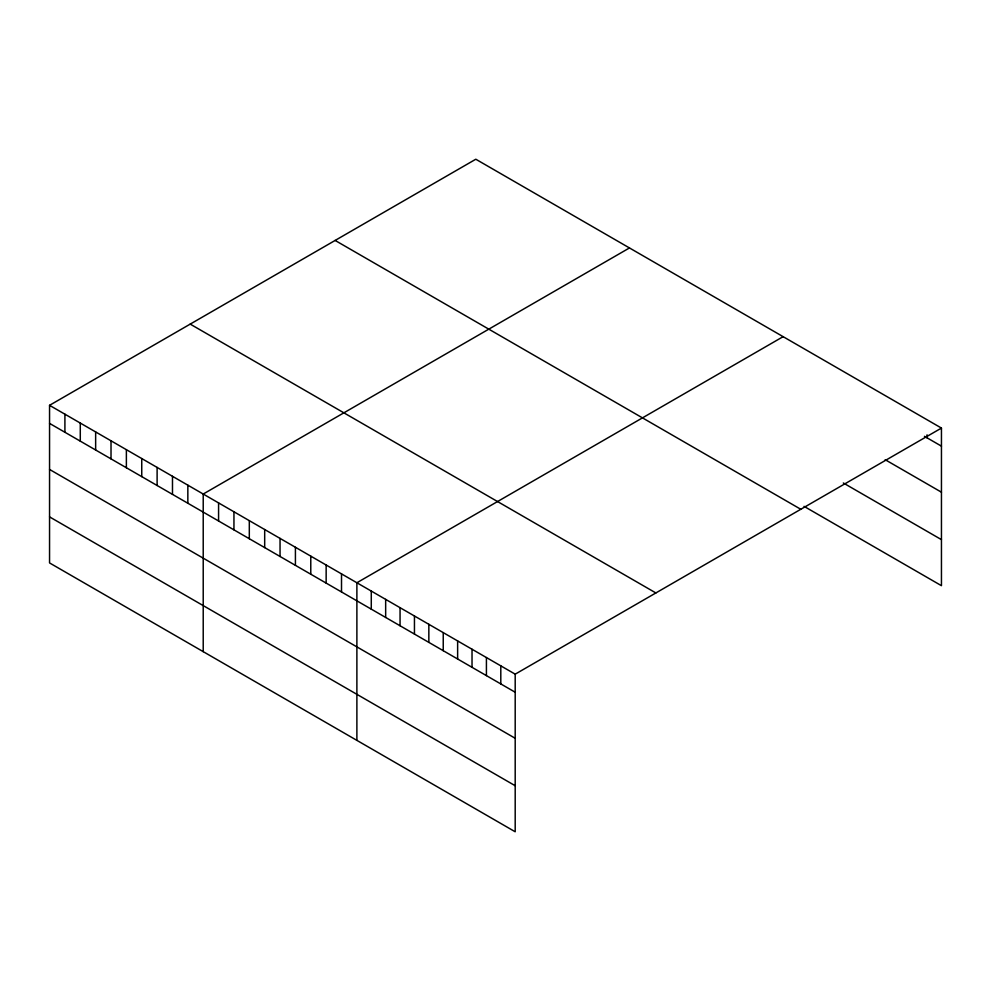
<?xml version="1.0" encoding="UTF-8"?>
<svg xmlns="http://www.w3.org/2000/svg" width="991" height="991" viewBox="0 0 991 991"><rect width="100%" height="100%" fill="white"/><g stroke="black" fill="none" stroke-linecap="round" stroke-linejoin="round"><path stroke-width="1.49" d="M49.55 405.319L515.196 674.165L515.196 831.771L49.55 562.925L49.55 405.319L475.804 159.229L941.45 428.075L941.45 585.681L804.06 506.364M629.458 247.948L203.217 494.038L203.217 651.644M783.125 336.667L356.884 582.758L356.884 740.364M515.196 674.165L941.45 428.075M924.442 436.325L941.45 446.148M885.186 459.713L941.45 492.193M843.316 482.976L941.45 539.637M335.131 240.441L800.79 509.275M190.21 324.107L655.869 592.952M49.55 423.392L515.196 692.238M49.55 469.437L515.196 738.283M49.55 516.881L515.196 785.727M927.056 434.826L927.056 437.836M500.802 665.853L500.802 683.926M486.42 657.541L486.42 675.614M472.026 649.229L472.026 667.302M457.631 640.929L457.631 659.003M443.237 632.617L443.237 650.691M428.843 624.305L428.843 642.379M414.449 615.993L414.449 634.067M400.054 607.681L400.054 625.755M385.66 599.382L385.66 617.455M371.278 591.07L371.278 609.143M341.511 573.888L341.511 591.961M326.15 565.019L326.15 583.092M310.778 556.137L310.778 574.21M295.417 547.267L295.417 565.341M280.044 538.398L280.044 556.471M264.684 529.528L264.684 547.602M249.311 520.659L249.311 538.732M233.95 511.777L233.95 529.851M218.577 502.908L218.577 520.981M187.844 485.169L187.844 503.242M172.484 476.299L172.484 494.373M157.111 467.43L157.111 485.491M141.75 458.548L141.75 476.621M126.377 449.679L126.377 467.752M111.017 440.809L111.017 458.883M95.644 431.94L95.644 450.013M80.283 423.07L80.283 441.144M64.91 414.188L64.91 432.262"/></g></svg>
